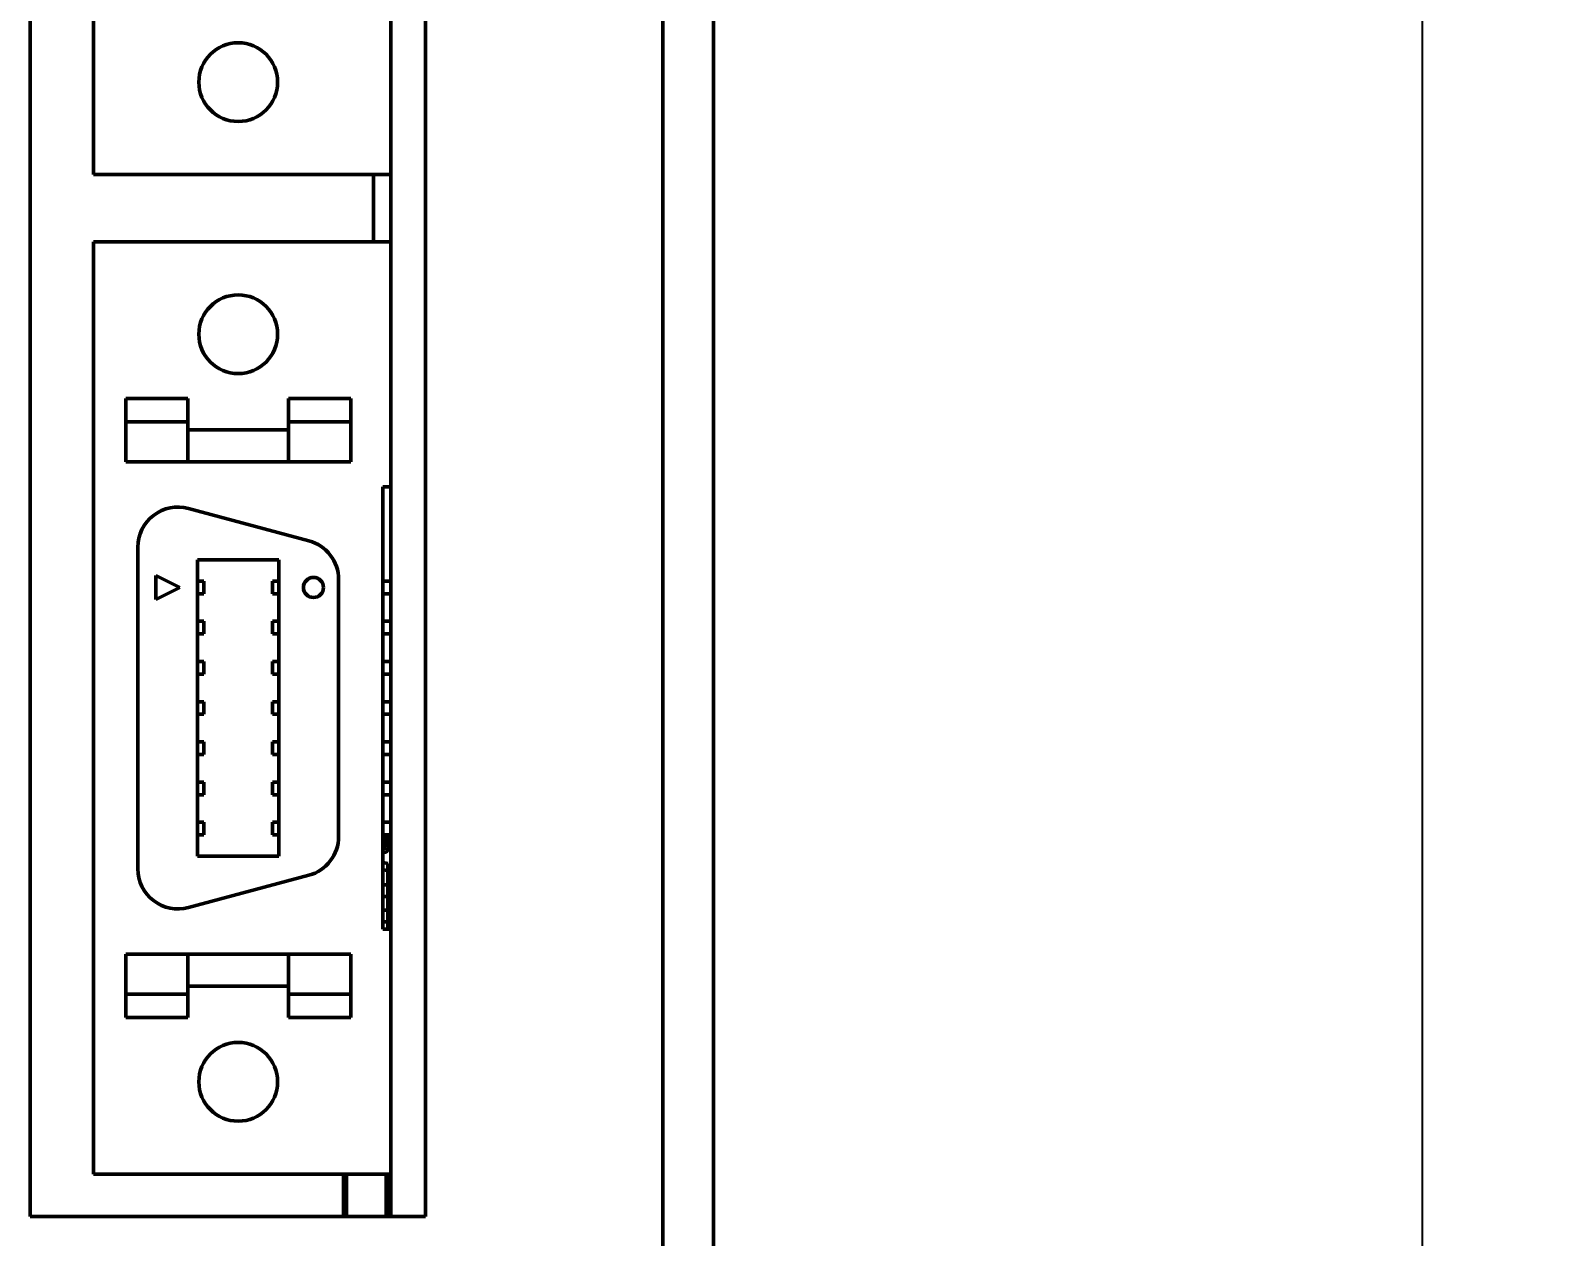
# Model space of a CAD drawing. Header units: millimetres. Extents: x 2121 to 4904, y 892 to 1933.
# Drawn here: x 2439.6 to 2511.3, y 1417 to 1474.2 of the extents above; entities that cross this region are included whole.
import ezdxf

# ---------------------------------------------------------------- set-up
doc = ezdxf.new("R2010")
doc.units = ezdxf.units.MM
doc.header["$LTSCALE"] = 1.8
doc.layers.add('외형선(ISO)', color=7, linetype='Continuous', lineweight=50)
doc.layers.add('치수(ISO)', color=7, linetype='Continuous', lineweight=25)
doc.styles.add('주 텍스트 (ISO)', font='')
doc.styles.get('주 텍스트 (ISO)').set_extended_font_data('Tahoma')
doc.dimstyles.new('기본값 (ISO)', dxfattribs={"dimscale": 1.8, "dimtxt": 3.5, "dimasz": 2.5, "dimexe": 3.175, "dimexo": 0, "dimgap": 0.762, "dimtad": 1, "dimrnd": 1e-08, "dimzin": 0, "dimtxsty": '주 텍스트 (ISO)', "dimcen": 0.09, "dimdle": 10, "dimclrd": 256, "dimclre": 256, "dimclrt": 256, "dimazin": 0, "dimtfac": 1.001486, "dimtmove": 0, "dimatfit": 3, "dimfxl": 1, "dimtolj": 1, "dimtzin": 0, "dimlwd": -1, "dimlwe": -1, "dimarcsym": 0})

# ---------------------------------------------------------------- blocks, each defined once
blk = doc.blocks.new('*D720')
at = {"layer": 'Defpoints', "color": 0}
for p in [(2453.259, 1692.283), (2453.259, 1287.283), (2505.62, 1287.283)]:
    blk.add_point(p, dxfattribs=at)
at = {"layer": '치수(ISO)', "color": 7}
for p, q in [((2453.259, 1692.283), (2511.335, 1692.283)), ((2505.62, 1687.783), (2505.62, 1291.783)), ((2453.259, 1287.283), (2511.335, 1287.283))]:
    blk.add_line(p, q, dxfattribs=at)
for points in [[(2506.37, 1687.783), (2504.87, 1687.783), (2505.62, 1692.283)], [(2504.87, 1291.783), (2506.37, 1291.783), (2505.62, 1287.283)]]:
    blk.add_solid(points, dxfattribs=at)
at = {"layer": '치수(ISO)', "color": 7, "insert": (2500.967, 1489.783), "char_height": 6.3, "attachment_point": 5, "rotation": 90, "style": '주 텍스트 (ISO)'}
blk.add_mtext('\\A1;270', dxfattribs=at)

msp = doc.modelspace()

# ---------------------------------------------------------------- linework, layer by layer
at = {"layer": '외형선(ISO)', "color": 7}
for p, q in [((2469.609, 1667.533), (2469.609, 1369.783)), ((2472.009, 1667.533), (2472.009, 1369.783)), ((2458.359, 1576.933), (2458.359, 1417.933)), ((2439.609, 1417.933), (2439.609, 1519.933)), ((2442.612, 1517.233), (2442.612, 1467.322)), ((2456.709, 1467.322), (2456.709, 1477.99)), ((2442.612, 1467.322), (2451.402, 1467.322)), ((2451.402, 1467.322), (2456.709, 1467.322)), ((2455.884, 1467.322), (2455.884, 1464.133)), ((2456.709, 1464.133), (2456.709, 1467.322)), ((2442.612, 1464.133), (2456.709, 1464.133)), ((2442.612, 1419.937), (2442.612, 1464.133)), ((2456.709, 1464.133), (2456.709, 1452.512)), ((2447.089, 1456.703), (2444.136, 1456.703)), ((2444.136, 1455.603), (2444.136, 1456.703)), ((2447.089, 1455.603), (2447.089, 1456.703)), ((2451.851, 1455.603), (2451.851, 1456.703)), ((2451.851, 1456.703), (2454.804, 1456.703)), ((2454.804, 1456.703), (2454.804, 1455.603)), ((2444.136, 1455.603), (2447.089, 1455.603)), ((2444.136, 1455.603), (2444.136, 1453.698)), ((2447.089, 1455.603), (2447.089, 1453.698)), ((2454.804, 1455.603), (2451.851, 1455.603)), ((2451.851, 1455.603), (2451.851, 1453.698)), ((2454.804, 1453.698), (2454.804, 1455.603)), ((2447.089, 1455.222), (2451.851, 1455.222)), ((2447.089, 1453.698), (2444.136, 1453.698)), ((2451.851, 1453.698), (2447.089, 1453.698)), ((2454.804, 1453.698), (2451.851, 1453.698)), ((2456.709, 1452.512), (2456.328, 1452.512)), ((2456.328, 1452.512), (2456.328, 1431.557)), ((2456.709, 1431.557), (2456.709, 1452.512)), ((2447.106, 1451.495), (2452.821, 1449.964)), ((2444.708, 1434.415), (2444.708, 1449.655)), ((2447.538, 1435.013), (2447.538, 1449.057)), ((2447.538, 1449.057), (2451.402, 1449.057)), ((2451.402, 1449.057), (2451.402, 1435.013)), ((2445.567, 1448.315), (2446.71, 1447.744)), ((2445.567, 1447.172), (2445.567, 1448.315)), ((2446.71, 1447.744), (2445.567, 1447.172)), ((2447.538, 1448.049), (2447.837, 1448.049)), ((2447.538, 1447.451), (2447.837, 1447.451)), ((2447.837, 1447.451), (2447.837, 1448.049)), ((2451.103, 1448.049), (2451.103, 1447.451)), ((2451.402, 1448.049), (2451.103, 1448.049)), ((2451.402, 1447.451), (2451.103, 1447.451)), ((2454.233, 1448.123), (2454.233, 1435.946)), ((2456.709, 1448.049), (2456.328, 1448.049)), ((2456.328, 1447.451), (2456.709, 1447.451)), ((2447.538, 1446.144), (2447.837, 1446.144)), ((2447.837, 1445.546), (2447.837, 1446.144)), ((2451.103, 1446.144), (2451.103, 1445.546)), ((2451.402, 1446.144), (2451.103, 1446.144)), ((2456.328, 1446.144), (2456.709, 1446.144)), ((2447.538, 1445.546), (2447.837, 1445.546)), ((2451.402, 1445.546), (2451.103, 1445.546)), ((2456.328, 1445.546), (2456.709, 1445.546)), ((2447.538, 1444.239), (2447.837, 1444.239)), ((2447.837, 1443.641), (2447.837, 1444.239)), ((2451.103, 1444.239), (2451.103, 1443.641)), ((2451.402, 1444.239), (2451.103, 1444.239)), ((2456.709, 1444.239), (2456.328, 1444.239)), ((2447.538, 1443.641), (2447.837, 1443.641)), ((2451.402, 1443.641), (2451.103, 1443.641)), ((2456.328, 1443.641), (2456.709, 1443.641)), ((2447.538, 1442.334), (2447.837, 1442.334)), ((2447.538, 1441.736), (2447.837, 1441.736)), ((2447.837, 1441.736), (2447.837, 1442.334)), ((2451.103, 1442.334), (2451.103, 1441.736)), ((2451.402, 1442.334), (2451.103, 1442.334)), ((2451.402, 1441.736), (2451.103, 1441.736)), ((2456.328, 1442.334), (2456.709, 1442.334)), ((2456.328, 1441.736), (2456.709, 1441.736)), ((2447.538, 1440.429), (2447.837, 1440.429)), ((2447.837, 1439.831), (2447.837, 1440.429)), ((2451.103, 1440.429), (2451.103, 1439.831)), ((2451.402, 1440.429), (2451.103, 1440.429)), ((2456.328, 1440.429), (2456.709, 1440.429)), ((2447.538, 1439.831), (2447.837, 1439.831)), ((2451.402, 1439.831), (2451.103, 1439.831)), ((2456.709, 1439.831), (2456.328, 1439.831)), ((2447.538, 1438.524), (2447.837, 1438.524)), ((2447.837, 1437.926), (2447.837, 1438.524)), ((2451.103, 1438.524), (2451.103, 1437.926)), ((2451.402, 1438.524), (2451.103, 1438.524)), ((2456.328, 1438.524), (2456.709, 1438.524)), ((2447.538, 1437.926), (2447.837, 1437.926)), ((2451.402, 1437.926), (2451.103, 1437.926)), ((2456.328, 1437.926), (2456.709, 1437.926)), ((2447.538, 1436.619), (2447.837, 1436.619)), ((2447.538, 1436.021), (2447.837, 1436.021)), ((2447.837, 1436.021), (2447.837, 1436.619)), ((2451.103, 1436.619), (2451.103, 1436.021)), ((2451.402, 1436.619), (2451.103, 1436.619)), ((2451.402, 1436.021), (2451.103, 1436.021)), ((2456.709, 1436.619), (2456.328, 1436.619)), ((2456.328, 1436.021), (2456.709, 1436.021)), ((2456.453, 1435.439), (2456.519, 1436.021)), ((2456.67, 1436.021), (2456.596, 1435.369)), ((2456.328, 1435.333), (2456.334, 1435.333)), ((2451.402, 1435.013), (2447.538, 1435.013)), ((2456.388, 1435.183), (2456.328, 1435.183)), ((2456.559, 1434.66), (2456.328, 1434.709)), ((2456.559, 1434.34), (2456.559, 1434.66)), ((2452.821, 1434.106), (2447.106, 1432.575)), ((2456.559, 1434.34), (2456.328, 1434.361)), ((2456.559, 1433.66), (2456.559, 1434.34)), ((2456.328, 1433.66), (2456.334, 1433.66)), ((2456.328, 1433.105), (2456.334, 1433.105)), ((2456.334, 1433.66), (2456.453, 1433.66)), ((2456.334, 1433.105), (2456.453, 1433.105)), ((2456.453, 1433.66), (2456.56, 1433.66)), ((2456.453, 1433.105), (2456.56, 1433.105)), ((2456.559, 1432.46), (2456.559, 1433.105)), ((2456.56, 1433.66), (2456.56, 1433.105)), ((2456.56, 1433.66), (2456.709, 1433.66)), ((2456.56, 1433.105), (2456.709, 1433.105)), ((2456.328, 1432.46), (2456.334, 1432.46)), ((2456.334, 1432.46), (2456.453, 1432.46)), ((2456.453, 1432.46), (2456.56, 1432.46)), ((2456.56, 1432.46), (2456.56, 1431.905)), ((2456.56, 1432.46), (2456.709, 1432.46)), ((2456.328, 1431.905), (2456.334, 1431.905)), ((2456.334, 1431.905), (2456.453, 1431.905)), ((2456.453, 1431.905), (2456.56, 1431.905)), ((2456.559, 1431.557), (2456.559, 1431.905)), ((2456.56, 1431.905), (2456.709, 1431.905)), ((2456.328, 1431.557), (2456.709, 1431.557)), ((2456.709, 1419.937), (2456.709, 1431.557)), ((2444.136, 1430.371), (2447.089, 1430.371)), ((2444.136, 1430.371), (2444.136, 1428.466)), ((2447.089, 1428.466), (2447.089, 1430.371)), ((2447.089, 1430.371), (2451.851, 1430.371)), ((2451.851, 1430.371), (2451.851, 1428.466)), ((2451.851, 1430.371), (2454.804, 1430.371)), ((2454.804, 1428.466), (2454.804, 1430.371)), ((2451.851, 1428.847), (2447.089, 1428.847)), ((2444.136, 1428.466), (2447.089, 1428.466)), ((2444.136, 1427.366), (2444.136, 1428.466)), ((2447.089, 1428.466), (2447.089, 1427.366)), ((2454.804, 1428.466), (2451.851, 1428.466)), ((2451.851, 1427.366), (2451.851, 1428.466)), ((2454.804, 1428.466), (2454.804, 1427.366)), ((2447.089, 1427.366), (2444.136, 1427.366)), ((2454.804, 1427.366), (2451.851, 1427.366)), ((2456.709, 1419.937), (2442.612, 1419.937)), ((2454.459, 1417.933), (2454.459, 1419.937)), ((2454.609, 1417.933), (2454.609, 1419.937)), ((2456.484, 1417.933), (2456.484, 1419.937)), ((2456.484, 1419.905), (2456.56, 1419.905)), ((2456.559, 1419.26), (2456.559, 1419.905)), ((2456.56, 1419.937), (2456.56, 1419.905)), ((2456.56, 1419.905), (2456.709, 1419.905)), ((2456.709, 1417.933), (2456.709, 1419.937)), ((2456.484, 1419.26), (2456.56, 1419.26)), ((2456.56, 1419.26), (2456.56, 1418.705)), ((2456.56, 1419.26), (2456.709, 1419.26)), ((2456.484, 1418.705), (2456.56, 1418.705)), ((2456.484, 1418.06), (2456.56, 1418.06)), ((2456.559, 1418.06), (2456.559, 1418.705)), ((2456.56, 1418.705), (2456.709, 1418.705)), ((2456.56, 1418.06), (2456.56, 1417.933)), ((2456.56, 1418.06), (2456.709, 1418.06)), ((2458.359, 1417.933), (2439.609, 1417.933))]:
    msp.add_line(p, q, dxfattribs=at)
for centre, radius in [((2449.47, 1459.751), 1.867), ((2453.04, 1447.75), 0.476), ((2449.47, 1424.318), 1.867)]:
    msp.add_circle(centre, radius, dxfattribs=at)
for centre, radius, start, end in [((2449.47, 1471.703), 1.867, 90, 270), ((2449.47, 1471.703), 1.867, 270, 90), ((2446.613, 1449.655), 1.905, 75, 180), ((2452.328, 1448.123), 1.905, 0, 75), ((2452.328, 1435.946), 1.905, 285, 0), ((2456.334, 1435.453), 0.12, 270, 353.54713), ((2456.388, 1435.393), 0.21, 270, 353.54713), ((2446.613, 1434.415), 1.905, 180, 285)]:
    msp.add_arc(centre, radius, start, end, dxfattribs=at)

# ---------------------------------------------------------------- dimensions: what is measured, and where the dimension line sits
at = {"layer": '치수(ISO)', "color": 7}
dim = msp.add_linear_dim(base=(2505.62, 1287.283), p1=(2453.259, 1692.283), p2=(2453.259, 1287.283), angle=90, dimstyle='기본값 (ISO)', override={"dimdec": 2, "dimlfac": 0.66667, "dimzin": 8, "dimdsep": 46, "dimclrd": 7, "dimclre": 7, "dimclrt": 7, "dimtofl": 0, "dimatfit": 1}, dxfattribs=at)
dim.commit()
dim.dimension.update_dxf_attribs({"geometry": '*D720', "text_midpoint": (2505.62, 1489.783), "dimtype": 160})

doc.saveas('drawing.dxf')
